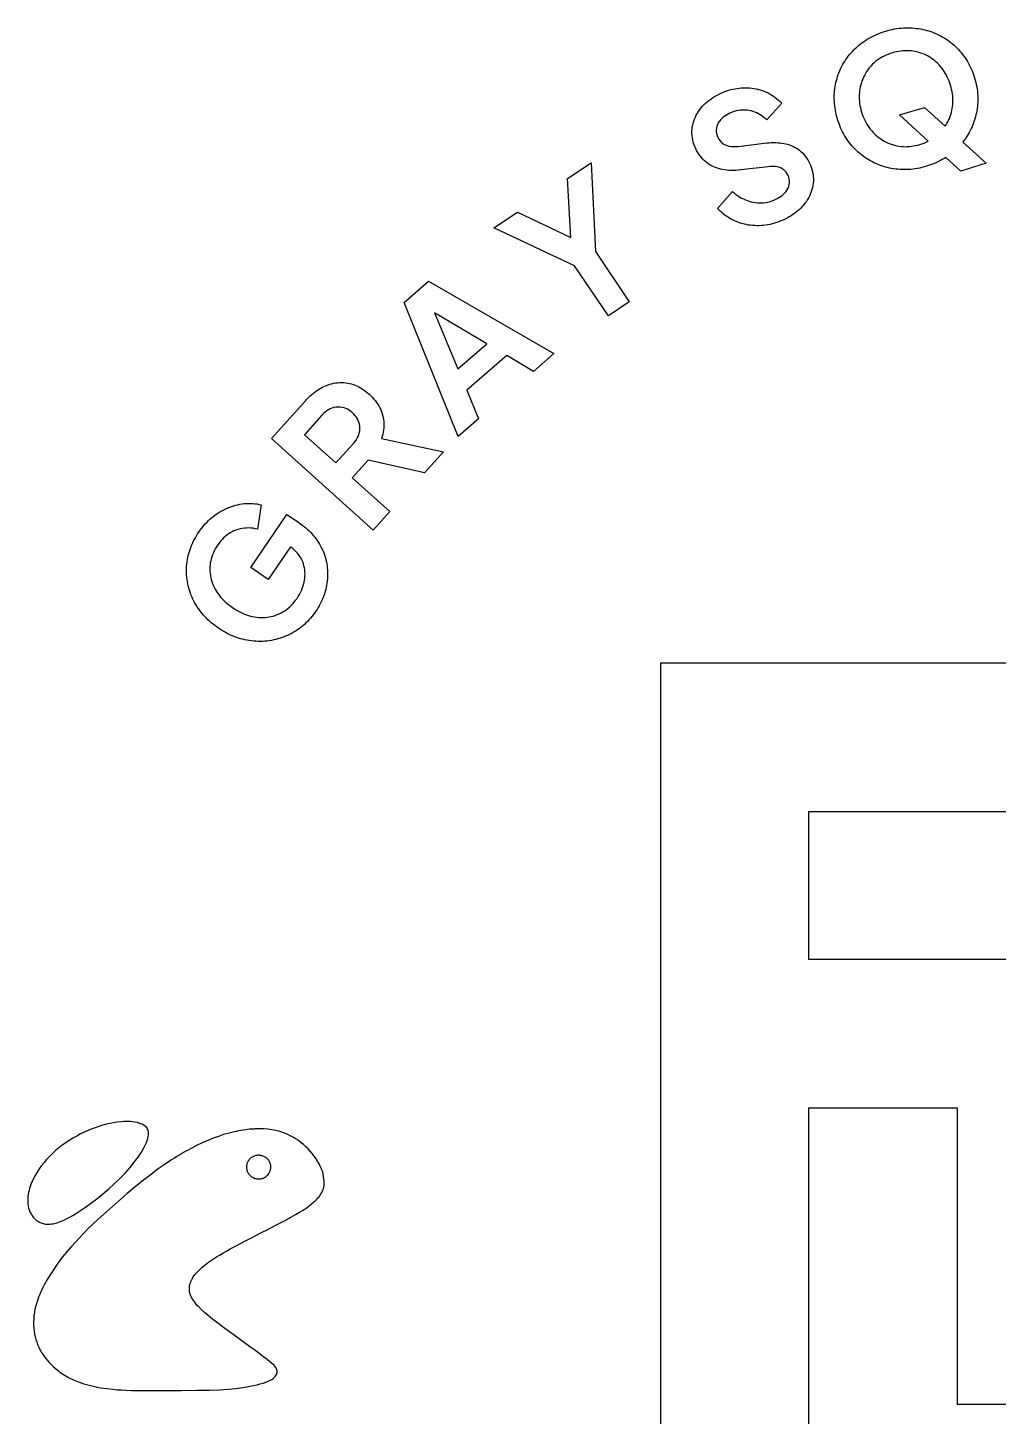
# Model space of a CAD drawing. Extents: x -21.5 to 21.5, y -22.6 to 22.4.
# Drawn here: x -21.5 to -4.48, y -2.81 to 21.55 of the extents above; entities that cross this region are included whole.
import ezdxf

# ---------------------------------------------------------------- set-up
doc = ezdxf.new("R2010")
doc.units = 0
for name, color, linetype in [('LOGO', 7, 'Continuous'), ('TAG', 7, 'Continuous'), ('TEXT', 7, 'Continuous')]:
    doc.layers.add(name, color=color, linetype=linetype)

msp = doc.modelspace()

# ---------------------------------------------------------------- linework, layer by layer
at = {"layer": 'LOGO'}
for points in [[(-19.844, 2.356), (-19.936, 2.346), (-20.027, 2.33), (-20.118, 2.311), (-20.209, 2.287), (-20.299, 2.257), (-20.39, 2.224), (-20.481, 2.184), (-20.574, 2.141), (-20.642, 2.105), (-20.708, 2.067), (-20.772, 2.028), (-20.834, 1.987), (-20.894, 1.943), (-20.953, 1.897), (-21.012, 1.848), (-21.069, 1.796), (-21.121, 1.745), (-21.17, 1.693), (-21.215, 1.641), (-21.259, 1.586), (-21.299, 1.53), (-21.336, 1.472), (-21.372, 1.411), (-21.405, 1.347), (-21.419, 1.319), (-21.432, 1.287), (-21.445, 1.253), (-21.457, 1.217), (-21.468, 1.182), (-21.478, 1.147), (-21.485, 1.114), (-21.491, 1.084), (-21.497, 1.041), (-21.5, 0.999), (-21.5, 0.957), (-21.497, 0.916), (-21.493, 0.878), (-21.485, 0.841), (-21.475, 0.807), (-21.463, 0.776), (-21.453, 0.757), (-21.442, 0.738), (-21.43, 0.717), (-21.416, 0.698), (-21.403, 0.68), (-21.39, 0.663), (-21.378, 0.65), (-21.367, 0.639), (-21.353, 0.628), (-21.337, 0.618), (-21.32, 0.607), (-21.302, 0.597), (-21.284, 0.588), (-21.266, 0.58), (-21.249, 0.573), (-21.232, 0.568), (-21.21, 0.563), (-21.187, 0.56), (-21.162, 0.558), (-21.135, 0.557), (-21.109, 0.559), (-21.081, 0.561), (-21.055, 0.566), (-21.029, 0.571), (-21.003, 0.578), (-20.975, 0.586), (-20.946, 0.597), (-20.915, 0.609), (-20.884, 0.621), (-20.853, 0.635), (-20.823, 0.649), (-20.796, 0.663), (-20.707, 0.713), (-20.61, 0.774), (-20.507, 0.844), (-20.399, 0.922), (-20.29, 1.005), (-20.182, 1.091), (-20.079, 1.179), (-19.982, 1.265), (-19.884, 1.36), (-19.793, 1.455), (-19.708, 1.549), (-19.632, 1.643), (-19.564, 1.734), (-19.505, 1.823), (-19.456, 1.908), (-19.418, 1.989), (-19.404, 2.024), (-19.393, 2.059), (-19.386, 2.092), (-19.382, 2.123), (-19.381, 2.153), (-19.383, 2.181), (-19.388, 2.205), (-19.397, 2.227), (-19.413, 2.252), (-19.435, 2.274), (-19.463, 2.294), (-19.495, 2.312), (-19.533, 2.327), (-19.574, 2.34), (-19.621, 2.349), (-19.671, 2.356), (-19.696, 2.358), (-19.717, 2.36), (-19.736, 2.362), (-19.754, 2.362), (-19.773, 2.362), (-19.793, 2.36), (-19.816, 2.358)], [(-17.582, 2.225), (-17.61, 2.222), (-17.643, 2.219), (-17.681, 2.213), (-17.722, 2.207), (-17.763, 2.2), (-17.804, 2.193), (-17.841, 2.186), (-17.872, 2.179), (-17.97, 2.155), (-18.064, 2.129), (-18.156, 2.099), (-18.248, 2.066), (-18.342, 2.027), (-18.439, 1.985), (-18.54, 1.936), (-18.646, 1.882), (-18.689, 1.859), (-18.729, 1.837), (-18.767, 1.816), (-18.805, 1.794), (-18.844, 1.77), (-18.885, 1.746), (-18.929, 1.718), (-18.976, 1.687), (-19.091, 1.611), (-19.211, 1.526), (-19.338, 1.432), (-19.47, 1.329), (-19.61, 1.216), (-19.756, 1.095), (-19.909, 0.964), (-20.069, 0.823), (-20.264, 0.646), (-20.438, 0.48), (-20.594, 0.321), (-20.734, 0.168), (-20.859, 0.019), (-20.973, -0.129), (-21.075, -0.278), (-21.17, -0.429), (-21.191, -0.466), (-21.213, -0.508), (-21.235, -0.552), (-21.256, -0.597), (-21.277, -0.641), (-21.296, -0.685), (-21.312, -0.725), (-21.326, -0.762), (-21.344, -0.819), (-21.36, -0.876), (-21.374, -0.933), (-21.384, -0.989), (-21.391, -1.046), (-21.396, -1.102), (-21.398, -1.157), (-21.397, -1.213), (-21.394, -1.267), (-21.389, -1.318), (-21.381, -1.368), (-21.371, -1.417), (-21.359, -1.464), (-21.344, -1.509), (-21.327, -1.554), (-21.307, -1.598), (-21.3, -1.613), (-21.292, -1.629), (-21.283, -1.646), (-21.275, -1.662), (-21.266, -1.678), (-21.257, -1.692), (-21.25, -1.705), (-21.243, -1.716), (-21.217, -1.754), (-21.189, -1.792), (-21.158, -1.83), (-21.125, -1.868), (-21.09, -1.904), (-21.055, -1.939), (-21.021, -1.971), (-20.986, -2), (-20.963, -2.017), (-20.936, -2.037), (-20.907, -2.057), (-20.876, -2.077), (-20.845, -2.097), (-20.815, -2.114), (-20.787, -2.131), (-20.763, -2.144), (-20.685, -2.18), (-20.601, -2.213), (-20.514, -2.243), (-20.422, -2.269), (-20.324, -2.292), (-20.223, -2.311), (-20.116, -2.327), (-20.005, -2.339), (-19.933, -2.346), (-19.857, -2.351), (-19.774, -2.355), (-19.68, -2.358), (-19.571, -2.36), (-19.445, -2.361), (-19.296, -2.362), (-19.122, -2.362), (-18.802, -2.36), (-18.536, -2.357), (-18.317, -2.353), (-18.135, -2.346), (-17.982, -2.335), (-17.848, -2.323), (-17.724, -2.306), (-17.602, -2.285), (-17.539, -2.273), (-17.479, -2.259), (-17.423, -2.245), (-17.372, -2.229), (-17.325, -2.214), (-17.284, -2.197), (-17.248, -2.181), (-17.219, -2.165), (-17.197, -2.149), (-17.179, -2.134), (-17.162, -2.116), (-17.149, -2.099), (-17.139, -2.08), (-17.131, -2.061), (-17.127, -2.042), (-17.125, -2.022), (-17.126, -2.01), (-17.13, -1.996), (-17.136, -1.98), (-17.145, -1.965), (-17.155, -1.949), (-17.167, -1.933), (-17.18, -1.918), (-17.195, -1.903), (-17.217, -1.884), (-17.252, -1.855), (-17.299, -1.819), (-17.357, -1.775), (-17.425, -1.724), (-17.502, -1.667), (-17.587, -1.604), (-17.68, -1.537), (-17.881, -1.39), (-18.041, -1.273), (-18.166, -1.18), (-18.262, -1.106), (-18.338, -1.046), (-18.398, -0.994), (-18.45, -0.945), (-18.5, -0.895), (-18.527, -0.867), (-18.55, -0.839), (-18.571, -0.813), (-18.59, -0.788), (-18.607, -0.762), (-18.621, -0.738), (-18.634, -0.712), (-18.645, -0.686), (-18.65, -0.672), (-18.655, -0.659), (-18.659, -0.647), (-18.661, -0.636), (-18.662, -0.624), (-18.664, -0.611), (-18.664, -0.595), (-18.664, -0.578), (-18.664, -0.56), (-18.664, -0.545), (-18.663, -0.531), (-18.662, -0.519), (-18.659, -0.508), (-18.656, -0.496), (-18.652, -0.482), (-18.647, -0.468), (-18.642, -0.457), (-18.637, -0.444), (-18.631, -0.432), (-18.624, -0.418), (-18.617, -0.405), (-18.61, -0.392), (-18.603, -0.38), (-18.596, -0.369), (-18.567, -0.328), (-18.531, -0.286), (-18.488, -0.242), (-18.44, -0.198), (-18.386, -0.153), (-18.327, -0.108), (-18.262, -0.063), (-18.192, -0.017), (-18.137, 0.016), (-18.079, 0.05), (-18.017, 0.086), (-17.947, 0.125), (-17.868, 0.167), (-17.78, 0.214), (-17.68, 0.266), (-17.566, 0.324), (-17.411, 0.404), (-17.279, 0.472), (-17.17, 0.527), (-17.081, 0.573), (-17.01, 0.611), (-16.955, 0.639), (-16.913, 0.661), (-16.884, 0.678), (-16.802, 0.725), (-16.731, 0.767), (-16.67, 0.806), (-16.616, 0.841), (-16.569, 0.875), (-16.527, 0.91), (-16.487, 0.945), (-16.448, 0.982), (-16.425, 1.004), (-16.407, 1.023), (-16.391, 1.04), (-16.379, 1.055), (-16.369, 1.069), (-16.36, 1.082), (-16.351, 1.098), (-16.342, 1.116), (-16.336, 1.128), (-16.33, 1.142), (-16.325, 1.155), (-16.32, 1.168), (-16.315, 1.181), (-16.311, 1.192), (-16.308, 1.203), (-16.306, 1.211), (-16.301, 1.241), (-16.3, 1.276), (-16.301, 1.314), (-16.304, 1.354), (-16.31, 1.396), (-16.318, 1.436), (-16.327, 1.474), (-16.339, 1.509), (-16.347, 1.528), (-16.358, 1.552), (-16.371, 1.578), (-16.385, 1.606), (-16.4, 1.634), (-16.416, 1.66), (-16.43, 1.685), (-16.442, 1.704), (-16.477, 1.751), (-16.511, 1.796), (-16.547, 1.838), (-16.584, 1.879), (-16.622, 1.917), (-16.662, 1.953), (-16.703, 1.988), (-16.747, 2.022), (-16.76, 2.031), (-16.776, 2.041), (-16.793, 2.052), (-16.811, 2.064), (-16.83, 2.075), (-16.848, 2.086), (-16.866, 2.095), (-16.884, 2.105), (-16.949, 2.135), (-17.014, 2.162), (-17.08, 2.184), (-17.147, 2.201), (-17.216, 2.214), (-17.289, 2.222), (-17.364, 2.228), (-17.444, 2.228), (-17.467, 2.228), (-17.489, 2.228), (-17.51, 2.228), (-17.53, 2.227), (-17.547, 2.226), (-17.563, 2.226), (-17.574, 2.226)], [(-17.396, 1.763), (-17.382, 1.758), (-17.367, 1.753), (-17.354, 1.747), (-17.34, 1.74), (-17.328, 1.732), (-17.316, 1.724), (-17.305, 1.714), (-17.295, 1.705), (-17.291, 1.7), (-17.287, 1.695), (-17.282, 1.688), (-17.278, 1.681), (-17.274, 1.672), (-17.268, 1.665), (-17.265, 1.657), (-17.261, 1.648), (-17.256, 1.637), (-17.252, 1.627), (-17.249, 1.617), (-17.246, 1.608), (-17.245, 1.598), (-17.244, 1.586), (-17.244, 1.573), (-17.244, 1.558), (-17.244, 1.542), (-17.244, 1.529), (-17.246, 1.518), (-17.247, 1.507), (-17.25, 1.498), (-17.253, 1.488), (-17.258, 1.477), (-17.264, 1.465), (-17.272, 1.449), (-17.282, 1.434), (-17.293, 1.42), (-17.305, 1.407), (-17.317, 1.395), (-17.332, 1.384), (-17.347, 1.373), (-17.363, 1.364), (-17.371, 1.36), (-17.378, 1.357), (-17.387, 1.354), (-17.395, 1.352), (-17.406, 1.351), (-17.417, 1.35), (-17.432, 1.35), (-17.449, 1.35), (-17.466, 1.35), (-17.481, 1.35), (-17.493, 1.351), (-17.503, 1.352), (-17.512, 1.354), (-17.521, 1.357), (-17.528, 1.361), (-17.536, 1.364), (-17.552, 1.374), (-17.568, 1.384), (-17.582, 1.396), (-17.596, 1.409), (-17.608, 1.423), (-17.62, 1.437), (-17.629, 1.451), (-17.637, 1.467), (-17.643, 1.478), (-17.647, 1.487), (-17.65, 1.497), (-17.652, 1.507), (-17.654, 1.517), (-17.655, 1.53), (-17.655, 1.545), (-17.655, 1.563), (-17.655, 1.58), (-17.655, 1.594), (-17.654, 1.606), (-17.653, 1.617), (-17.651, 1.625), (-17.648, 1.634), (-17.645, 1.642), (-17.641, 1.65), (-17.633, 1.664), (-17.624, 1.676), (-17.614, 1.69), (-17.604, 1.702), (-17.592, 1.714), (-17.581, 1.725), (-17.57, 1.733), (-17.559, 1.741), (-17.549, 1.747), (-17.536, 1.752), (-17.523, 1.758), (-17.509, 1.762), (-17.495, 1.766), (-17.481, 1.769), (-17.467, 1.771), (-17.455, 1.772), (-17.449, 1.772), (-17.443, 1.771), (-17.436, 1.77), (-17.429, 1.769), (-17.42, 1.768), (-17.412, 1.766), (-17.404, 1.765)]]:
    msp.add_lwpolyline(points, close=True, dxfattribs=at)
at = {"layer": 'TAG'}
msp.add_lwpolyline([(-10.4, 10.4), (-10.4, -10.4), (10.4, -10.4), (10.4, 10.4)], close=True, dxfattribs=at)
msp.add_lwpolyline([(-7.8, -5.2), (-7.8, 2.6), (-5.2, 2.6), (-5.2, -2.6), (-2.6, -2.6), (-2.6, 0), (0, 0), (0, 5.2), (-7.8, 5.2), (-7.8, 7.8), (0, 7.8), (0, 5.2), (5.2, 5.2), (5.2, 7.8), (7.8, 7.8), (7.8, -2.6), (5.2, -2.6), (5.2, -5.2)], dxfattribs=at)
at = {"layer": 'TEXT'}
for points in [[(-5.738, 19.119), (-5.777, 19.108), (-5.816, 19.098), (-5.855, 19.089), (-5.893, 19.081), (-5.932, 19.075), (-5.97, 19.07), (-6.009, 19.066), (-6.047, 19.063), (-6.085, 19.061), (-6.123, 19.061), (-6.161, 19.062), (-6.199, 19.063), (-6.237, 19.067), (-6.275, 19.071), (-6.312, 19.076), (-6.349, 19.082), (-6.385, 19.089), (-6.421, 19.098), (-6.457, 19.107), (-6.492, 19.118), (-6.527, 19.129), (-6.561, 19.141), (-6.595, 19.155), (-6.629, 19.169), (-6.662, 19.185), (-6.695, 19.202), (-6.727, 19.219), (-6.759, 19.238), (-6.79, 19.257), (-6.82, 19.278), (-6.849, 19.299), (-6.878, 19.321), (-6.907, 19.344), (-6.934, 19.369), (-6.961, 19.394), (-6.988, 19.42), (-7.013, 19.447), (-7.038, 19.474), (-7.063, 19.503), (-7.086, 19.533), (-7.109, 19.563), (-7.131, 19.594), (-7.151, 19.626), (-7.171, 19.659), (-7.19, 19.693), (-7.208, 19.727), (-7.225, 19.762), (-7.241, 19.797), (-7.256, 19.834), (-7.27, 19.871), (-7.283, 19.909), (-7.296, 19.948), (-7.307, 19.987), (-7.317, 20.026), (-7.325, 20.065), (-7.333, 20.104), (-7.339, 20.142), (-7.345, 20.18), (-7.349, 20.219), (-7.351, 20.257), (-7.353, 20.295), (-7.353, 20.333), (-7.352, 20.37), (-7.35, 20.408), (-7.347, 20.445), (-7.343, 20.483), (-7.338, 20.519), (-7.331, 20.556), (-7.324, 20.592), (-7.315, 20.627), (-7.305, 20.662), (-7.294, 20.697), (-7.283, 20.732), (-7.27, 20.766), (-7.256, 20.799), (-7.241, 20.832), (-7.224, 20.865), (-7.207, 20.898), (-7.189, 20.93), (-7.17, 20.961), (-7.15, 20.991), (-7.129, 21.021), (-7.107, 21.051), (-7.084, 21.079), (-7.061, 21.107), (-7.036, 21.134), (-7.01, 21.161), (-6.984, 21.187), (-6.957, 21.212), (-6.928, 21.237), (-6.899, 21.261), (-6.869, 21.284), (-6.838, 21.306), (-6.807, 21.328), (-6.775, 21.348), (-6.742, 21.368), (-6.708, 21.386), (-6.673, 21.404), (-6.638, 21.421), (-6.602, 21.437), (-6.565, 21.452), (-6.528, 21.466), (-6.489, 21.479), (-6.45, 21.492), (-6.411, 21.503), (-6.372, 21.513), (-6.333, 21.522), (-6.294, 21.529), (-6.255, 21.536), (-6.216, 21.541), (-6.178, 21.545), (-6.139, 21.548), (-6.101, 21.55), (-6.062, 21.55), (-6.024, 21.55), (-5.986, 21.548), (-5.948, 21.545), (-5.911, 21.54), (-5.874, 21.535), (-5.837, 21.529), (-5.8, 21.522), (-5.764, 21.514), (-5.729, 21.504), (-5.694, 21.494), (-5.659, 21.483), (-5.625, 21.471), (-5.591, 21.457), (-5.557, 21.443), (-5.524, 21.427), (-5.491, 21.411), (-5.459, 21.394), (-5.428, 21.375), (-5.397, 21.356), (-5.367, 21.336), (-5.337, 21.315), (-5.308, 21.293), (-5.28, 21.27), (-5.252, 21.246), (-5.225, 21.221), (-5.199, 21.195), (-5.173, 21.169), (-5.148, 21.141), (-5.124, 21.113), (-5.101, 21.083), (-5.078, 21.053), (-5.056, 21.022), (-5.036, 20.99), (-5.016, 20.958), (-4.997, 20.924), (-4.979, 20.89), (-4.962, 20.855), (-4.946, 20.82), (-4.931, 20.783), (-4.917, 20.746), (-4.904, 20.708), (-4.892, 20.669), (-4.881, 20.63), (-4.871, 20.591), (-4.862, 20.552), (-4.855, 20.514), (-4.849, 20.475), (-4.843, 20.436), (-4.84, 20.398), (-4.837, 20.36), (-4.836, 20.321), (-4.836, 20.283), (-4.837, 20.245), (-4.839, 20.207), (-4.843, 20.17), (-4.848, 20.132), (-4.853, 20.095), (-4.86, 20.058), (-4.868, 20.022), (-4.877, 19.986), (-4.887, 19.951), (-4.898, 19.916), (-4.91, 19.881), (-4.923, 19.847), (-4.937, 19.813), (-4.952, 19.78), (-4.968, 19.747), (-4.985, 19.715), (-5.002, 19.684), (-5.02, 19.655), (-5.039, 19.626), (-5.058, 19.597), (-5.078, 19.57), (-5.099, 19.543), (-4.688, 19.172), (-5.135, 19.037), (-5.395, 19.276), (-5.426, 19.256), (-5.458, 19.237), (-5.491, 19.219), (-5.524, 19.202), (-5.558, 19.186), (-5.593, 19.171), (-5.628, 19.157), (-5.664, 19.143), (-5.701, 19.131)], [(-5.853, 19.501), (-5.815, 19.514), (-5.778, 19.527), (-5.741, 19.543), (-5.706, 19.559), (-6.21, 20.02), (-5.772, 20.151), (-5.408, 19.823), (-5.391, 19.847), (-5.376, 19.872), (-5.363, 19.897), (-5.347, 19.929), (-5.333, 19.961), (-5.32, 19.994), (-5.308, 20.027), (-5.299, 20.061), (-5.29, 20.096), (-5.284, 20.131), (-5.279, 20.167), (-5.275, 20.203), (-5.273, 20.24), (-5.273, 20.277), (-5.274, 20.314), (-5.276, 20.351), (-5.281, 20.389), (-5.287, 20.427), (-5.294, 20.465), (-5.303, 20.503), (-5.314, 20.541), (-5.326, 20.579), (-5.34, 20.616), (-5.354, 20.651), (-5.37, 20.686), (-5.387, 20.72), (-5.405, 20.752), (-5.425, 20.784), (-5.445, 20.814), (-5.467, 20.843), (-5.49, 20.871), (-5.514, 20.898), (-5.539, 20.924), (-5.565, 20.948), (-5.591, 20.971), (-5.619, 20.993), (-5.647, 21.013), (-5.677, 21.032), (-5.708, 21.05), (-5.743, 21.069), (-5.778, 21.085), (-5.815, 21.1), (-5.852, 21.112), (-5.89, 21.123), (-5.928, 21.132), (-5.967, 21.139), (-6.006, 21.144), (-6.042, 21.147), (-6.078, 21.148), (-6.114, 21.147), (-6.15, 21.145), (-6.186, 21.141), (-6.223, 21.136), (-6.26, 21.129), (-6.297, 21.12), (-6.334, 21.109), (-6.371, 21.098), (-6.407, 21.084), (-6.441, 21.07), (-6.475, 21.054), (-6.507, 21.038), (-6.539, 21.02), (-6.569, 21), (-6.598, 20.98), (-6.627, 20.958), (-6.657, 20.932), (-6.686, 20.905), (-6.713, 20.876), (-6.738, 20.846), (-6.762, 20.815), (-6.785, 20.783), (-6.805, 20.75), (-6.824, 20.715), (-6.84, 20.683), (-6.854, 20.651), (-6.867, 20.618), (-6.878, 20.585), (-6.888, 20.551), (-6.896, 20.516), (-6.903, 20.481), (-6.909, 20.446), (-6.913, 20.409), (-6.915, 20.373), (-6.916, 20.336), (-6.915, 20.299), (-6.913, 20.262), (-6.908, 20.224), (-6.903, 20.187), (-6.895, 20.149), (-6.886, 20.111), (-6.875, 20.072), (-6.863, 20.035), (-6.85, 19.998), (-6.835, 19.962), (-6.819, 19.927), (-6.802, 19.893), (-6.784, 19.861), (-6.764, 19.829), (-6.743, 19.799), (-6.721, 19.769), (-6.697, 19.741), (-6.673, 19.714), (-6.648, 19.688), (-6.622, 19.664), (-6.595, 19.641), (-6.567, 19.619), (-6.539, 19.599), (-6.509, 19.58), (-6.479, 19.563), (-6.444, 19.544), (-6.408, 19.528), (-6.371, 19.514), (-6.334, 19.501), (-6.297, 19.49), (-6.258, 19.481), (-6.219, 19.474), (-6.18, 19.469), (-6.144, 19.466), (-6.108, 19.464), (-6.072, 19.465), (-6.036, 19.467), (-6, 19.47), (-5.963, 19.476), (-5.927, 19.482), (-5.89, 19.491)], [(-8.251, 18.176), (-8.289, 18.16), (-8.326, 18.145), (-8.364, 18.131), (-8.402, 18.12), (-8.44, 18.109), (-8.478, 18.1), (-8.516, 18.092), (-8.554, 18.086), (-8.592, 18.082), (-8.631, 18.079), (-8.669, 18.077), (-8.708, 18.077), (-8.746, 18.078), (-8.784, 18.08), (-8.821, 18.084), (-8.858, 18.089), (-8.894, 18.096), (-8.93, 18.104), (-8.966, 18.114), (-9.002, 18.124), (-9.037, 18.137), (-9.071, 18.15), (-9.105, 18.165), (-9.139, 18.181), (-9.171, 18.199), (-9.203, 18.217), (-9.234, 18.237), (-9.264, 18.258), (-9.294, 18.28), (-9.322, 18.304), (-9.35, 18.329), (-9.378, 18.355), (-9.404, 18.382), (-9.139, 18.679), (-9.108, 18.652), (-9.077, 18.627), (-9.045, 18.604), (-9.013, 18.583), (-8.98, 18.563), (-8.947, 18.546), (-8.913, 18.53), (-8.879, 18.517), (-8.845, 18.505), (-8.81, 18.496), (-8.774, 18.488), (-8.738, 18.482), (-8.702, 18.478), (-8.667, 18.476), (-8.632, 18.477), (-8.596, 18.479), (-8.561, 18.483), (-8.527, 18.49), (-8.492, 18.498), (-8.457, 18.509), (-8.423, 18.521), (-8.389, 18.536), (-8.355, 18.552), (-8.323, 18.57), (-8.294, 18.589), (-8.268, 18.609), (-8.243, 18.63), (-8.221, 18.652), (-8.198, 18.68), (-8.179, 18.709), (-8.163, 18.738), (-8.151, 18.769), (-8.143, 18.8), (-8.139, 18.831), (-8.138, 18.863), (-8.142, 18.895), (-8.151, 18.926), (-8.163, 18.958), (-8.179, 18.989), (-8.197, 19.017), (-8.218, 19.041), (-8.241, 19.061), (-8.266, 19.078), (-8.293, 19.092), (-8.323, 19.103), (-8.356, 19.111), (-8.391, 19.116), (-8.428, 19.117), (-8.469, 19.116), (-8.511, 19.112), (-8.992, 19.055), (-9.036, 19.051), (-9.079, 19.048), (-9.121, 19.046), (-9.162, 19.046), (-9.202, 19.048), (-9.241, 19.051), (-9.279, 19.056), (-9.316, 19.062), (-9.351, 19.07), (-9.386, 19.08), (-9.42, 19.091), (-9.452, 19.104), (-9.484, 19.118), (-9.517, 19.135), (-9.548, 19.154), (-9.578, 19.174), (-9.607, 19.196), (-9.634, 19.22), (-9.66, 19.245), (-9.684, 19.272), (-9.707, 19.301), (-9.728, 19.331), (-9.748, 19.363), (-9.767, 19.396), (-9.784, 19.431), (-9.8, 19.469), (-9.814, 19.506), (-9.826, 19.544), (-9.835, 19.581), (-9.842, 19.619), (-9.847, 19.656), (-9.849, 19.693), (-9.849, 19.731), (-9.847, 19.768), (-9.843, 19.805), (-9.836, 19.842), (-9.828, 19.878), (-9.817, 19.914), (-9.805, 19.949), (-9.79, 19.983), (-9.774, 20.017), (-9.755, 20.05), (-9.734, 20.083), (-9.712, 20.115), (-9.687, 20.147), (-9.663, 20.175), (-9.637, 20.201), (-9.61, 20.227), (-9.582, 20.252), (-9.552, 20.277), (-9.521, 20.3), (-9.488, 20.322), (-9.454, 20.343), (-9.419, 20.363), (-9.382, 20.382), (-9.344, 20.401), (-9.308, 20.416), (-9.273, 20.43), (-9.237, 20.443), (-9.201, 20.455), (-9.166, 20.465), (-9.13, 20.474), (-9.094, 20.481), (-9.059, 20.487), (-9.023, 20.492), (-8.988, 20.495), (-8.952, 20.497), (-8.913, 20.497), (-8.875, 20.496), (-8.837, 20.494), (-8.799, 20.49), (-8.762, 20.485), (-8.725, 20.478), (-8.689, 20.47), (-8.653, 20.46), (-8.617, 20.449), (-8.582, 20.436), (-8.548, 20.422), (-8.515, 20.406), (-8.482, 20.389), (-8.45, 20.37), (-8.419, 20.35), (-8.388, 20.329), (-8.359, 20.306), (-8.33, 20.282), (-8.302, 20.256), (-8.275, 20.229), (-8.537, 19.933), (-8.565, 19.959), (-8.593, 19.983), (-8.622, 20.004), (-8.652, 20.024), (-8.683, 20.041), (-8.714, 20.057), (-8.746, 20.07), (-8.778, 20.081), (-8.811, 20.09), (-8.845, 20.098), (-8.883, 20.103), (-8.921, 20.106), (-8.958, 20.106), (-8.996, 20.104), (-9.034, 20.099), (-9.071, 20.091), (-9.109, 20.08), (-9.146, 20.067), (-9.184, 20.051), (-9.216, 20.036), (-9.246, 20.019), (-9.274, 20), (-9.3, 19.981), (-9.323, 19.96), (-9.345, 19.938), (-9.368, 19.91), (-9.387, 19.882), (-9.402, 19.852), (-9.413, 19.821), (-9.42, 19.79), (-9.424, 19.758), (-9.423, 19.726), (-9.419, 19.693), (-9.41, 19.661), (-9.397, 19.629), (-9.379, 19.595), (-9.356, 19.564), (-9.33, 19.537), (-9.3, 19.514), (-9.265, 19.495), (-9.234, 19.483), (-9.2, 19.473), (-9.164, 19.467), (-9.125, 19.465), (-9.083, 19.465), (-9.039, 19.469), (-8.581, 19.526), (-8.538, 19.53), (-8.497, 19.534), (-8.457, 19.536), (-8.417, 19.536), (-8.379, 19.536), (-8.342, 19.534), (-8.306, 19.531), (-8.271, 19.526), (-8.236, 19.52), (-8.203, 19.513), (-8.171, 19.505), (-8.14, 19.495), (-8.11, 19.484), (-8.081, 19.472), (-8.049, 19.456), (-8.018, 19.438), (-7.988, 19.419), (-7.959, 19.398), (-7.932, 19.374), (-7.907, 19.35), (-7.882, 19.323), (-7.86, 19.294), (-7.838, 19.264), (-7.818, 19.232), (-7.799, 19.198), (-7.782, 19.163), (-7.766, 19.125), (-7.752, 19.088), (-7.741, 19.05), (-7.732, 19.013), (-7.726, 18.975), (-7.721, 18.938), (-7.719, 18.9), (-7.72, 18.863), (-7.723, 18.825), (-7.728, 18.787), (-7.735, 18.75), (-7.744, 18.713), (-7.756, 18.677), (-7.769, 18.641), (-7.784, 18.606), (-7.802, 18.571), (-7.821, 18.537), (-7.843, 18.504), (-7.867, 18.471), (-7.892, 18.439), (-7.915, 18.413), (-7.939, 18.387), (-7.965, 18.363), (-7.991, 18.339), (-8.019, 18.316), (-8.049, 18.293), (-8.079, 18.272), (-8.111, 18.251), (-8.144, 18.231), (-8.179, 18.212), (-8.214, 18.194)], [(-11.315, 16.493), (-11.907, 17.376), (-13.322, 18.037), (-12.908, 18.315), (-11.972, 17.868), (-12.03, 18.903), (-11.615, 19.181), (-11.542, 17.625), (-10.948, 16.739)], [(-13.949, 14.376), (-14.897, 16.731), (-14.469, 17.102), (-12.27, 15.833), (-12.631, 15.52), (-13.097, 15.797), (-13.798, 15.189), (-13.592, 14.686)], [(-13.957, 15.564), (-13.446, 16.007), (-14.364, 16.549)], [(-15.441, 12.738), (-17.227, 14.341), (-16.631, 15.005), (-16.604, 15.035), (-16.576, 15.063), (-16.548, 15.09), (-16.519, 15.116), (-16.49, 15.14), (-16.461, 15.162), (-16.431, 15.184), (-16.401, 15.203), (-16.37, 15.222), (-16.339, 15.239), (-16.308, 15.254), (-16.276, 15.269), (-16.241, 15.282), (-16.206, 15.294), (-16.171, 15.304), (-16.136, 15.312), (-16.101, 15.319), (-16.065, 15.323), (-16.03, 15.325), (-15.994, 15.326), (-15.959, 15.324), (-15.923, 15.321), (-15.887, 15.316), (-15.855, 15.309), (-15.822, 15.301), (-15.79, 15.291), (-15.758, 15.279), (-15.726, 15.266), (-15.695, 15.25), (-15.663, 15.233), (-15.632, 15.214), (-15.602, 15.193), (-15.571, 15.171), (-15.541, 15.147), (-15.511, 15.121), (-15.481, 15.093), (-15.453, 15.064), (-15.427, 15.035), (-15.402, 15.006), (-15.38, 14.976), (-15.359, 14.946), (-15.341, 14.914), (-15.324, 14.883), (-15.309, 14.851), (-15.296, 14.818), (-15.285, 14.785), (-15.275, 14.751), (-15.267, 14.714), (-15.261, 14.677), (-15.256, 14.64), (-15.254, 14.603), (-15.254, 14.566), (-15.256, 14.529), (-15.26, 14.492), (-15.266, 14.455), (-15.273, 14.417), (-15.283, 14.38), (-15.295, 14.343), (-14.21, 14.11), (-14.542, 13.74), (-15.532, 13.963), (-15.808, 13.656), (-15.149, 13.064)], [(-16.096, 13.914), (-15.788, 14.257), (-15.763, 14.287), (-15.741, 14.317), (-15.722, 14.348), (-15.707, 14.379), (-15.694, 14.41), (-15.685, 14.442), (-15.678, 14.48), (-15.675, 14.518), (-15.676, 14.555), (-15.682, 14.593), (-15.692, 14.63), (-15.703, 14.66), (-15.717, 14.689), (-15.735, 14.717), (-15.755, 14.744), (-15.778, 14.77), (-15.803, 14.795), (-15.832, 14.818), (-15.86, 14.839), (-15.89, 14.856), (-15.919, 14.87), (-15.95, 14.881), (-15.981, 14.889), (-16.018, 14.894), (-16.055, 14.896), (-16.093, 14.893), (-16.13, 14.886), (-16.167, 14.874), (-16.197, 14.862), (-16.227, 14.846), (-16.256, 14.827), (-16.285, 14.805), (-16.312, 14.78), (-16.339, 14.752), (-16.647, 14.409)], [(-16.447, 11.312), (-16.47, 11.279), (-16.493, 11.248), (-16.517, 11.218), (-16.542, 11.189), (-16.567, 11.16), (-16.593, 11.133), (-16.62, 11.107), (-16.647, 11.082), (-16.675, 11.058), (-16.703, 11.034), (-16.733, 11.012), (-16.762, 10.991), (-16.793, 10.971), (-16.827, 10.95), (-16.861, 10.93), (-16.895, 10.912), (-16.93, 10.895), (-16.966, 10.879), (-17.001, 10.864), (-17.037, 10.851), (-17.074, 10.838), (-17.111, 10.827), (-17.149, 10.817), (-17.186, 10.809), (-17.225, 10.801), (-17.263, 10.795), (-17.302, 10.79), (-17.341, 10.786), (-17.379, 10.784), (-17.418, 10.783), (-17.457, 10.783), (-17.497, 10.785), (-17.536, 10.787), (-17.575, 10.791), (-17.615, 10.797), (-17.654, 10.803), (-17.694, 10.811), (-17.73, 10.82), (-17.767, 10.829), (-17.803, 10.84), (-17.839, 10.852), (-17.874, 10.865), (-17.91, 10.88), (-17.945, 10.895), (-17.98, 10.912), (-18.015, 10.93), (-18.05, 10.949), (-18.084, 10.969), (-18.118, 10.991), (-18.153, 11.013), (-18.186, 11.037), (-18.218, 11.061), (-18.25, 11.086), (-18.281, 11.111), (-18.31, 11.137), (-18.339, 11.163), (-18.366, 11.19), (-18.393, 11.218), (-18.418, 11.246), (-18.443, 11.275), (-18.467, 11.305), (-18.489, 11.335), (-18.511, 11.365), (-18.533, 11.399), (-18.554, 11.433), (-18.574, 11.468), (-18.592, 11.503), (-18.61, 11.538), (-18.625, 11.573), (-18.64, 11.609), (-18.653, 11.646), (-18.665, 11.682), (-18.676, 11.719), (-18.686, 11.757), (-18.694, 11.795), (-18.701, 11.833), (-18.706, 11.871), (-18.711, 11.909), (-18.714, 11.947), (-18.715, 11.985), (-18.716, 12.024), (-18.715, 12.062), (-18.713, 12.101), (-18.709, 12.139), (-18.705, 12.178), (-18.699, 12.216), (-18.691, 12.255), (-18.684, 12.291), (-18.674, 12.326), (-18.664, 12.361), (-18.653, 12.396), (-18.64, 12.431), (-18.627, 12.466), (-18.612, 12.5), (-18.596, 12.534), (-18.579, 12.568), (-18.56, 12.601), (-18.541, 12.635), (-18.52, 12.668), (-18.498, 12.701), (-18.476, 12.733), (-18.453, 12.764), (-18.429, 12.794), (-18.405, 12.823), (-18.38, 12.851), (-18.355, 12.877), (-18.33, 12.903), (-18.304, 12.927), (-18.277, 12.951), (-18.25, 12.973), (-18.222, 12.994), (-18.194, 13.014), (-18.166, 13.033), (-18.132, 13.054), (-18.097, 13.074), (-18.063, 13.093), (-18.028, 13.109), (-17.993, 13.125), (-17.958, 13.139), (-17.923, 13.152), (-17.888, 13.163), (-17.852, 13.174), (-17.816, 13.182), (-17.78, 13.189), (-17.741, 13.196), (-17.702, 13.201), (-17.663, 13.204), (-17.625, 13.205), (-17.588, 13.205), (-17.551, 13.203), (-17.514, 13.2), (-17.478, 13.195), (-17.442, 13.188), (-17.407, 13.18), (-17.472, 12.753), (-17.51, 12.761), (-17.549, 12.768), (-17.587, 12.772), (-17.625, 12.774), (-17.663, 12.773), (-17.701, 12.77), (-17.739, 12.765), (-17.776, 12.757), (-17.814, 12.747), (-17.851, 12.735), (-17.885, 12.721), (-17.917, 12.706), (-17.949, 12.688), (-17.979, 12.669), (-18.009, 12.647), (-18.038, 12.624), (-18.066, 12.598), (-18.093, 12.571), (-18.119, 12.541), (-18.144, 12.509), (-18.168, 12.475), (-18.191, 12.441), (-18.211, 12.407), (-18.229, 12.373), (-18.245, 12.338), (-18.26, 12.303), (-18.272, 12.267), (-18.283, 12.232), (-18.291, 12.196), (-18.298, 12.16), (-18.302, 12.124), (-18.305, 12.087), (-18.306, 12.05), (-18.305, 12.014), (-18.302, 11.978), (-18.297, 11.942), (-18.291, 11.907), (-18.283, 11.872), (-18.272, 11.837), (-18.26, 11.802), (-18.247, 11.768), (-18.231, 11.734), (-18.214, 11.701), (-18.196, 11.67), (-18.177, 11.641), (-18.157, 11.611), (-18.135, 11.583), (-18.111, 11.555), (-18.086, 11.527), (-18.06, 11.501), (-18.032, 11.474), (-18.003, 11.449), (-17.972, 11.424), (-17.939, 11.399), (-17.905, 11.375), (-17.871, 11.352), (-17.836, 11.331), (-17.801, 11.312), (-17.767, 11.294), (-17.732, 11.277), (-17.697, 11.263), (-17.662, 11.25), (-17.627, 11.238), (-17.592, 11.228), (-17.557, 11.22), (-17.522, 11.213), (-17.487, 11.208), (-17.449, 11.205), (-17.411, 11.203), (-17.374, 11.203), (-17.337, 11.205), (-17.3, 11.208), (-17.264, 11.213), (-17.229, 11.221), (-17.193, 11.229), (-17.158, 11.24), (-17.124, 11.253), (-17.09, 11.267), (-17.057, 11.283), (-17.024, 11.301), (-16.993, 11.32), (-16.963, 11.341), (-16.933, 11.364), (-16.905, 11.389), (-16.877, 11.415), (-16.851, 11.443), (-16.825, 11.473), (-16.801, 11.504), (-16.777, 11.537), (-16.755, 11.571), (-16.735, 11.605), (-16.716, 11.64), (-16.7, 11.675), (-16.685, 11.711), (-16.673, 11.747), (-16.662, 11.783), (-16.653, 11.82), (-16.646, 11.857), (-16.641, 11.894), (-16.638, 11.931), (-16.637, 11.968), (-16.639, 12.004), (-16.642, 12.04), (-16.647, 12.075), (-16.655, 12.11), (-16.665, 12.144), (-16.676, 12.178), (-16.69, 12.212), (-16.707, 12.244), (-16.725, 12.275), (-16.746, 12.304), (-16.77, 12.333), (-16.795, 12.36), (-16.823, 12.386), (-16.853, 12.411), (-16.886, 12.434), (-16.894, 12.44), (-17.283, 11.87), (-17.589, 12.079), (-16.953, 13.011), (-16.753, 12.874), (-16.719, 12.85), (-16.685, 12.825), (-16.653, 12.8), (-16.622, 12.774), (-16.593, 12.748), (-16.565, 12.721), (-16.537, 12.694), (-16.512, 12.667), (-16.487, 12.638), (-16.464, 12.61), (-16.442, 12.581), (-16.421, 12.551), (-16.401, 12.521), (-16.382, 12.488), (-16.363, 12.455), (-16.346, 12.422), (-16.33, 12.388), (-16.315, 12.354), (-16.302, 12.32), (-16.29, 12.286), (-16.28, 12.251), (-16.27, 12.217), (-16.262, 12.182), (-16.255, 12.147), (-16.25, 12.111), (-16.246, 12.073), (-16.242, 12.034), (-16.241, 11.996), (-16.24, 11.958), (-16.241, 11.92), (-16.243, 11.882), (-16.247, 11.844), (-16.252, 11.806), (-16.258, 11.768), (-16.265, 11.731), (-16.274, 11.693), (-16.285, 11.656), (-16.296, 11.619), (-16.308, 11.583), (-16.322, 11.547), (-16.336, 11.512), (-16.352, 11.478), (-16.369, 11.443), (-16.387, 11.41), (-16.406, 11.377), (-16.426, 11.344)]]:
    msp.add_lwpolyline(points, close=True, dxfattribs=at)

doc.saveas('drawing.dxf')
